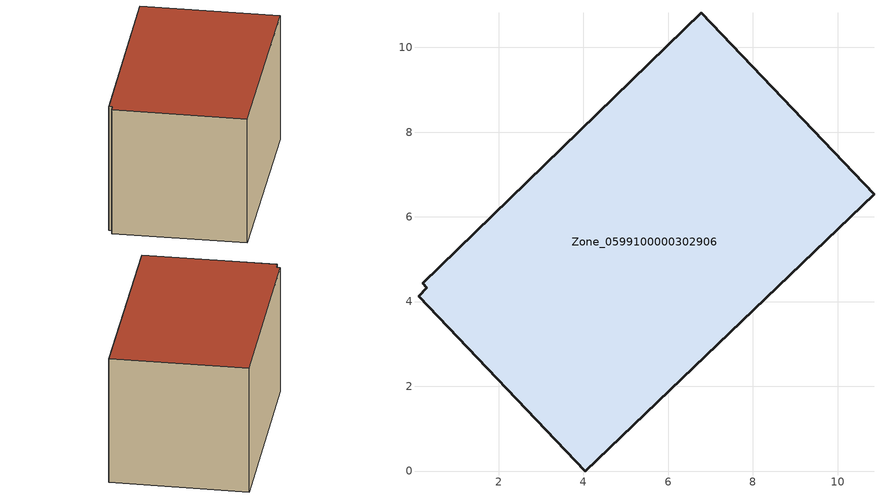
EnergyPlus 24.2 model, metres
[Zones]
Zone_0599100000302906
 floor ground (C_G): 10.86,6.54 4.04,0 0.11,4.13 0.31,4.33 0.2,4.44 6.78,10.81 z0
 wall outside (C_F): 10.86,6.54 6.78,10.81 0.2,4.44 0.31,4.33 0.11,4.13 4.04,0 10.86,6.54 z0:5.79
 roof outside (C_R): 4.04,0 10.86,6.54 6.78,10.81 0.2,4.44 0.31,4.33 0.11,4.13 z5.79
[BUILDING]
Pand.0599100000302906: North Axis=0; Terrain=City; Loads Convergence Tolerance Value=0.04; Temperature Convergence Tolerance Value=0.4; Solar Distribution=FullExterior; Maximum Number of Warmup Days=25; Minimum Number of Warmup Days=1
[Site:Location]
Rotterdam.The.Hague.AP_ZH_NLD Design_Conditions: Latitude=51.96; Longitude=4.45; Time Zone=1; Elevation=-4.5
[SITE:GROUNDTEMPERATURE:BUILDINGSURFACE]
18, 18, 18, 18, 18, 18, 18, 18, 18, 18, 18, 18
[MATERIAL] Thermal Absorptance=0.9; Solar Absorptance=0.7; Visible Absorptance=0.7
Name | Roughness | Thickness | Conductivity | Density | Specific Heat
G.TC.1946-1964 | MediumSmooth | 0.15 | 1 | 540 | 1210
F.TC.1946-1964 | Rough | 0.3 | 0.857143 | 1920 | 840
R.TC.1946-1964 | MediumRough | 0.2 | 0.235294 | 1500 | 1000
[CONSTRUCTION]
C_G: G.TC.1946-1964
C_F: F.TC.1946-1964
C_R: R.TC.1946-1964
[ZONE]
Zone_0599100000302906: Type=1; Multiplier=1; Ceiling Height=Autocalculate; Volume=Autocalculate; Floor Area=autocalculate; Part of Total Floor Area=Yes
[ZONEINFILTRATION:DESIGNFLOWRATE]
Infil_Zone_0599100000302906: Zone or ZoneList or Space or SpaceList=Zone_0599100000302906; Schedule=AlwaysOn; Design Flow Rate Calculation Method=Flow/Area; Flow Rate per Floor Area=0.003; Constant Term Coefficient=1; Temperature Term Coefficient=0; Velocity Term Coefficient=0; Velocity Squared Term Coefficient=0
[HVACTEMPLATE:ZONE:IDEALLOADSAIRSYSTEM]
Zone_0599100000302906: Maximum Heating Supply Air Temperature=50; Minimum Cooling Supply Air Temperature=13; Maximum Heating Supply Air Humidity Ratio=0.0156; Minimum Cooling Supply Air Humidity Ratio=0.0077; Heating Limit=NoLimit; Cooling Limit=NoLimit; Dehumidification Control Type=ConstantSensibleHeatRatio; Cooling Sensible Heat Ratio=0.7; Dehumidification Setpoint=60; Humidification Control Type=None; Humidification Setpoint=30; Outdoor Air Method=None; Outdoor Air Flow Rate per Person=0.00944; Outdoor Air Flow Rate per Zone Floor Area=0; Outdoor Air Flow Rate per Zone=0; Demand Controlled Ventilation Type=None; Outdoor Air Economizer Type=NoEconomizer; Heat Recovery Type=None; Sensible Heat Recovery Effectiveness=0.7; Latent Heat Recovery Effectiveness=0.65
[ZONECONTROL:THERMOSTAT]
ThermostatControl_Zone_0599100000302906: Zone or ZoneList=Zone_0599100000302906; Control Type Schedule=DualSetpointControlType; Control 1=Thermostat_Zone_0599100000302906; Temperature Difference Between Cutout And Setpoint=0
[THERMOSTATSETPOINT:DUALSETPOINT]
Thermostat_Zone_0599100000302906: Heating Setpoint Temperature Schedule=HeatingSetpoint_Zone_0599100000302906; Cooling Setpoint Temperature Schedule=CoolingSetpoint_Zone_0599100000302906
[SCHEDULE:COMPACT]
HeatingSetpoint_Zone_0599100000302906: Through: 12/31, For: AllDays, Until: 24:00, 21
CoolingSetpoint_Zone_0599100000302906: Through: 12/31, For: AllDays, Until: 24:00, 24
DualSetpointControlType: Through: 12/31, For: AllDays, Until: 24:00, 4
AlwaysOn: Through: 12/31, For: AllDays, Until: 24:00, 1
